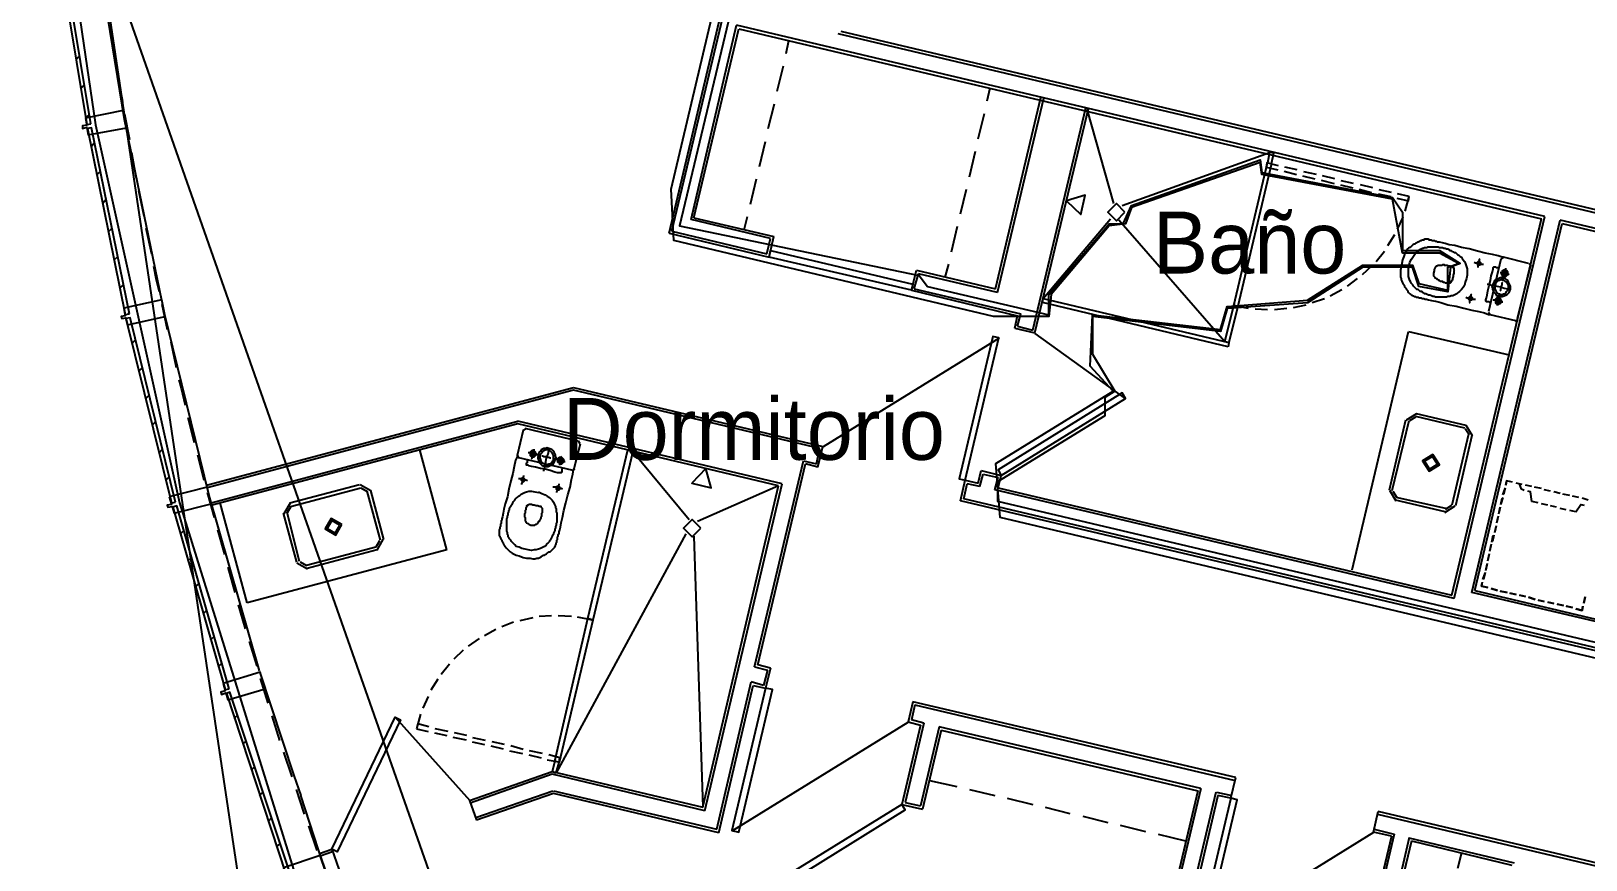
# Model space of a CAD drawing. Header units: feet. Extents: x -84 to 198, y -22 to 181.
# Drawn here: x 13.6 to 43.71, y 40.41 to 56.46 of the extents above; entities that cross this region are included whole.
import ezdxf
from ezdxf.enums import TextEntityAlignment as Align

# ---------------------------------------------------------------- set-up
doc = ezdxf.new("R2010")
doc.units = ezdxf.units.FT
for name, color, linetype in [('A-AREA-COMUN', 252, 'CONTINUOUS'), ('A-AREA-UNIDAD', 30, 'CONTINUOUS'), ('A-LINEA', 7, 'CONTINUOUS'), ('A-LINEA-FINA', 9, 'CONTINUOUS'), ('A-NOMBRE-ESPACIO', 2, 'CONTINUOUS')]:
    doc.layers.add(name, color=color, linetype=linetype)

msp = doc.modelspace()

# ---------------------------------------------------------------- linework, layer by layer
at = {"layer": 'A-AREA-COMUN'}
msp.add_lwpolyline([(27.6, 58.72), (26.16, 52.6933), (30.8, 51.7333), (30.96, 51.52), (33.312, 50.9689), (33.312, 51.36), (34.48, 52.7289), (34.752, 52.7289), (34.912, 53.0844), (37.408, 53.9733), (37.44, 53.7244), (39.968, 53.2444), (40.16, 52.96), (40.16, 52.2133), (40.88, 52.2133), (41.28, 51.9644), (41.088, 51.8933), (41.04, 51.4133), (40.48, 51.52), (40.352, 51.8933), (39.392, 51.8933), (38.32, 51.2), (36.768, 51.0933), (36.64, 50.6489), (34.16, 50.9333), (34.16, 50.2044), (34.592, 49.4933), (34.4, 49.3689), (34.4, 49.0133), (32.32, 47.7333), (32.32, 47.36), (45.728, 44.1956)], dxfattribs=at)
at = {"layer": 'A-AREA-UNIDAD'}
for points in [[(13.76, 62.08), (14.848, 54.6489), (16.48, 47.3244), (18.72, 40.1244)], [(44.88, 44.0889), (32.368, 47.04), (32.288, 48.0889), (34.56, 49.4933), (34.112, 49.9733), (34.16, 50.9689), (36.64, 50.6844), (36.768, 51.1289), (38.32, 51.2533), (39.392, 51.9289), (40.352, 51.9289), (40.48, 51.5733), (41.04, 51.4489), (41.04, 51.8933), (41.248, 51.9644), (40.88, 52.16), (40.16, 52.16), (39.968, 53.2089), (37.44, 53.6889), (37.408, 53.92), (34.912, 53.0489), (34.8, 52.7289), (34.48, 52.6933), (33.36, 51.36), (33.312, 50.9333), (32.24, 50.9333), (26.048, 52.4089), (26, 53.4044), (27.408, 59.36)]]:
    msp.add_lwpolyline(points, dxfattribs=at)
at = {"layer": 'A-LINEA'}
for p, q in [((13.6226, 66.7667), (20.0557, 23.7249)), ((13.6029, 62.1415), (28.2487, 20.4037)), ((25.96, 52.5511), (27.6, 59.4844)), ((26.0133, 52.5911), (27.6533, 59.4711)), ((26.3867, 52.8178), (27.2667, 56.5778)), ((26.44, 52.8444), (27.3067, 56.5111)), ((42.92, 52.8711), (27.2667, 56.5778)), ((27.3067, 56.5111), (42.8533, 52.8311)), ((29.2267, 56.4178), (57.1867, 49.8044)), ((57.2, 49.8578), (29.2933, 56.4578)), ((28.2267, 56.0311), (28.28, 56.2844)), ((14.4667, 55.9111), (14.5467, 55.9778)), ((28.0533, 55.2978), (28.1733, 55.7911)), ((14.56, 55.3511), (14.64, 55.4178)), ((15.28, 55.5911), (15.3733, 55.0978)), ((32.12, 55.1111), (32.1733, 55.3644)), ((32.28, 51.4711), (33.16, 55.1778)), ((32.32, 51.4044), (33.2133, 55.1644)), ((14.6533, 54.7778), (14.7333, 54.8444)), ((15.4133, 54.8578), (15.5067, 54.3644)), ((27.88, 54.5778), (28, 55.0578)), ((31.9467, 54.3778), (32.0667, 54.8711)), ((33, 50.6711), (34.0267, 54.9778)), ((33.04, 50.6178), (34.08, 54.9644)), ((34.5733, 53.1244), (34.0533, 54.9511)), ((14.76, 54.2178), (14.8267, 54.2978)), ((27.7067, 53.8444), (27.8267, 54.3244)), ((31.7733, 53.6444), (31.8933, 54.1378)), ((34.7333, 53.0844), (37.5867, 54.1111)), ((37.5867, 53.9378), (37.5867, 53.9378)), ((37.5867, 53.9378), (37.5867, 53.9378)), ((14.8667, 53.6711), (14.9467, 53.7511)), ((27.5333, 53.1111), (27.6533, 53.6044)), ((37.5733, 53.8578), (37.5733, 53.8578)), ((37.8667, 53.7511), (38.1067, 53.6844)), ((38.12, 53.7778), (37.88, 53.8311)), ((38.2267, 53.6578), (38.4667, 53.6044)), ((38.4933, 53.6844), (38.2533, 53.7378)), ((38.8533, 53.6044), (38.6133, 53.6578)), ((15.68, 53.3778), (15.7867, 52.8844)), ((31.6, 52.9244), (31.72, 53.4044)), ((38.5867, 53.5778), (38.84, 53.5111)), ((38.96, 53.4844), (39.2, 53.4311)), ((39.2133, 53.5111), (38.9733, 53.5644)), ((39.32, 53.4044), (39.56, 53.3378)), ((39.5867, 53.4311), (39.3467, 53.4844)), ((39.6933, 53.3111), (39.9333, 53.2578)), ((39.9467, 53.3378), (39.7067, 53.3911)), ((40.2933, 53.2578), (40.0667, 53.3111)), ((14.9867, 53.1244), (15.0533, 53.2044)), ((40.2133, 52.9778), (40.2933, 53.2578)), ((27.92, 52.4444), (26.3867, 52.8178)), ((26.44, 52.8444), (27.9867, 52.4844)), ((27.4133, 52.6178), (27.48, 52.8711)), ((33.2, 51.2844), (34.5067, 52.8311)), ((36.72, 50.4444), (34.6667, 52.8044)), ((40.0667, 52.6311), (40.1733, 52.8578)), ((41.12, 45.5378), (42.8533, 52.8311)), ((41.16, 45.4711), (42.92, 52.8711)), ((41.5067, 45.5911), (43.2133, 52.8044)), ((41.56, 45.6311), (43.2533, 52.7378)), ((50.7733, 51.0178), (43.2133, 52.8044)), ((43.2533, 52.7378), (50.7067, 50.9778)), ((15.0933, 52.5778), (15.1733, 52.6444)), ((15.8267, 52.6444), (15.9333, 52.1511)), ((25.96, 52.5511), (27.8933, 52.0844)), ((26.0133, 52.5911), (27.8533, 52.1511)), ((27.8533, 52.1511), (27.92, 52.4444)), ((27.8933, 52.0844), (27.9867, 52.4844)), ((31.4267, 52.1911), (31.5467, 52.6844)), ((39.88, 52.3111), (40.0133, 52.5244)), ((15.2133, 52.0311), (15.28, 52.0978)), ((39.6533, 52.0044), (39.8133, 52.2044)), ((30.6533, 51.4444), (30.7467, 51.8311)), ((30.7467, 51.8311), (32.28, 51.4711)), ((31.3067, 51.6978), (31.3733, 51.9511)), ((39.3867, 51.7511), (39.5733, 51.9244)), ((42.0667, 52.0444), (41.8267, 51.0311)), ((42.1241, 52.0832), (42.0679, 52.0485)), ((42.6, 51.9644), (42.12, 52.0844)), ((42.3867, 50.8978), (42.64, 51.9111)), ((42.6521, 51.907), (42.6174, 51.9632)), ((15.32, 51.4844), (15.3867, 51.5511)), ((30.7067, 51.4711), (30.7867, 51.7644)), ((32.32, 51.4044), (30.7867, 51.7644)), ((39.0933, 51.5244), (39.2933, 51.6711)), ((30.6533, 51.4444), (32.7067, 50.9511)), ((30.7067, 51.4711), (32.7733, 50.9911)), ((38.4133, 51.2044), (38.6533, 51.2844)), ((38.76, 51.3378), (38.9867, 51.4578)), ((15.48, 50.9911), (15.5067, 51.0044)), ((16.1333, 51.1778), (16.24, 50.6844)), ((32.6533, 50.7111), (32.7067, 50.9511)), ((32.7067, 50.7511), (32.7733, 50.9911)), ((36.8933, 51.1511), (37.1733, 51.0978)), ((37.3067, 51.0844), (37.5467, 51.0711)), ((37.68, 51.0711), (37.92, 51.0978)), ((38.0533, 51.1111), (38.2933, 51.1644)), ((41.8279, 51.0219), (41.8626, 50.9657)), ((41.8533, 50.9778), (42.3467, 50.8578)), ((32.6533, 50.7111), (33.04, 50.6178)), ((32.7067, 50.7511), (33, 50.6711)), ((34.8042, 49.3395), (33.0456, 50.6083)), ((39.1867, 46.0311), (40.28, 50.6444)), ((40.28, 50.6444), (42.2267, 50.1911)), ((42.3426, 50.8457), (42.3987, 50.8804)), ((15.56, 50.4178), (15.6267, 50.4844)), ((16.3067, 50.4444), (16.4133, 49.9511)), ((32.3523, 50.515), (28.9428, 48.4101)), ((36.7467, 50.4044), (36.7467, 50.4044)), ((36.7733, 50.4844), (36.7733, 50.4844)), ((15.6933, 49.8844), (15.76, 49.9511)), ((15.8267, 49.3511), (15.8933, 49.4178)), ((17, 47.6711), (24.1067, 49.5644)), ((24.1067, 49.5111), (17.0133, 47.6178)), ((24.1067, 49.5644), (28.9333, 48.4178)), ((28.88, 48.3778), (24.1067, 49.5111)), ((15.9467, 48.8311), (16.0133, 48.8978)), ((16.64, 48.9778), (16.76, 48.4978)), ((17.0933, 47.3244), (23.0267, 48.9111)), ((23.0267, 48.8578), (17.1067, 47.2844)), ((28.1467, 47.6978), (23.0267, 48.9111)), ((28.08, 47.6578), (23.0267, 48.8578)), ((39.9067, 47.5778), (40.2267, 48.9378)), ((39.96, 47.5644), (40.2933, 48.9244)), ((40.4317, 49.0533), (40.2312, 48.9295)), ((40.4164, 48.9884), (40.296, 48.9142)), ((40.4133, 49.0044), (41.36, 48.7778)), ((40.4267, 49.0578), (41.3867, 48.8311)), ((41.5155, 48.626), (41.3917, 48.8266)), ((23.1333, 48.7378), (23.0133, 48.2444)), ((23.1907, 48.7632), (23.1346, 48.7285)), ((24.2, 48.5244), (23.1733, 48.7644)), ((24.2387, 48.467), (24.2041, 48.5232)), ((41.44, 48.6578), (41.12, 47.2844)), ((41.5067, 48.6311), (41.1867, 47.2711)), ((41.4506, 48.6414), (41.3764, 48.7618)), ((16.08, 48.2978), (16.1467, 48.3644)), ((16.8267, 48.2578), (16.9467, 47.7644)), ((21.6533, 46.4178), (21.1333, 48.3511)), ((23.0146, 48.2485), (23.0493, 48.1924)), ((23.04, 48.2044), (24.0667, 47.9644)), ((24.12, 47.9911), (24.24, 48.4711)), ((25.2, 48.2978), (25.2, 48.2978)), ((25.2533, 48.3244), (26.3467, 47.0044)), ((28.8133, 48.0844), (28.88, 48.3778)), ((28.84, 48.0178), (28.9333, 48.4178)), ((24.0759, 47.9524), (24.1321, 47.987)), ((27.6133, 44.1511), (28.56, 48.1378)), ((27.68, 44.1911), (28.6, 48.0844)), ((28.56, 48.1378), (28.8133, 48.0844)), ((28.84, 48.0178), (28.6, 48.0844)), ((31.9467, 47.7111), (32, 47.9511)), ((31.9733, 47.6444), (32.04, 47.8844)), ((32, 47.9511), (32.3867, 47.8578)), ((32.04, 47.8844), (32.3333, 47.8178)), ((16.2133, 47.7644), (16.28, 47.8311)), ((18.6133, 47.3244), (19.96, 47.6844)), ((18.6267, 47.2578), (19.9867, 47.6178)), ((20.1811, 47.5607), (19.9771, 47.6788)), ((20.1166, 47.5435), (19.9943, 47.6144)), ((28.08, 47.6578), (26.5067, 46.9644)), ((26.6133, 41.4311), (28.08, 47.6578)), ((26.6533, 41.3644), (28.1467, 47.6978)), ((31.6, 47.3644), (31.6933, 47.7644)), ((31.6667, 47.4044), (31.7333, 47.6978)), ((31.6933, 47.7644), (31.9467, 47.7111)), ((31.9733, 47.6444), (31.7333, 47.6978)), ((32.2667, 47.5778), (32.3333, 47.8178)), ((41.16, 45.4711), (32.2667, 47.5778)), ((32.3333, 47.6178), (32.3867, 47.8578)), ((32.3333, 47.6178), (41.12, 45.5378)), ((42.1067, 47.4844), (42.1467, 47.6044)), ((42.1467, 47.6178), (42.12, 47.4978)), ((42.16, 47.6711), (42.1733, 47.7378)), ((42.2933, 47.7244), (42.1733, 47.7511)), ((42.48, 47.6844), (42.36, 47.7111)), ((42.48, 47.6844), (42.36, 47.7111)), ((42.6667, 47.6444), (42.5467, 47.6711)), ((42.6667, 47.6444), (42.5467, 47.6711)), ((42.8533, 47.6044), (42.72, 47.6311)), ((42.8533, 47.6044), (42.72, 47.6311)), ((43.0267, 47.5511), (42.9067, 47.5778)), ((43.0267, 47.5511), (42.9067, 47.5778)), ((17.7867, 45.3911), (17.2667, 47.3244)), ((18.6171, 47.3188), (18.4989, 47.1149)), ((20.1067, 47.5511), (20.36, 46.6044)), ((20.1733, 47.5644), (20.4267, 46.6178)), ((45.88, 43.9911), (31.6, 47.3644)), ((45.84, 44.0578), (31.6667, 47.4044)), ((39.9112, 47.5695), (40.0349, 47.3689)), ((39.976, 47.5542), (40.0503, 47.4338)), ((40.9867, 47.1511), (40.0267, 47.3778)), ((41, 47.2178), (40.04, 47.4311)), ((40.9969, 47.2071), (41.1173, 47.2814)), ((42.1067, 47.4311), (42.0667, 47.3111)), ((42.0667, 47.2978), (42.0933, 47.4178)), ((42.7867, 47.3244), (42.6667, 47.3511)), ((42.9733, 47.2844), (42.8533, 47.3111)), ((43.2133, 47.5111), (43.0933, 47.5378)), ((43.2133, 47.5111), (43.0933, 47.5378)), ((43.4, 47.4711), (43.2667, 47.4978)), ((43.4, 47.4711), (43.2667, 47.4978)), ((43.5733, 47.4311), (43.4533, 47.4578)), ((43.5733, 47.4311), (43.4533, 47.4578)), ((43.76, 47.3778), (43.64, 47.4178)), ((43.76, 47.3778), (43.64, 47.4178)), ((16.3467, 47.2311), (16.36, 47.2444)), ((18.7467, 46.1778), (18.4933, 47.1244)), ((18.8, 46.1911), (18.56, 47.1378)), ((18.6343, 47.2544), (18.5634, 47.132)), ((40.9816, 47.1423), (41.1822, 47.266)), ((42.0133, 47.0711), (41.9867, 46.9511)), ((41.9867, 46.9378), (42.0133, 47.0578)), ((42.0533, 47.2444), (42.0267, 47.1244)), ((42.0267, 47.1111), (42.0533, 47.2444)), ((43.1467, 47.2444), (43.0267, 47.2711)), ((43.3333, 47.1911), (43.2133, 47.2178)), ((43.52, 47.1511), (43.4, 47.1778)), ((16.4933, 46.7244), (16.56, 46.7911)), ((17.2133, 46.8044), (17.3467, 46.3244)), ((26.28, 46.7244), (23.7733, 42.0978)), ((26.44, 46.6844), (26.6133, 41.4311)), ((41.8933, 46.5644), (41.92, 46.6978)), ((41.9333, 46.6978), (41.9067, 46.5778)), ((41.9733, 46.8844), (41.9467, 46.7644)), ((41.9467, 46.7511), (41.9733, 46.8711)), ((21.6533, 46.4178), (17.7867, 45.3911)), ((20.28, 46.4711), (18.9333, 46.1111)), ((20.3067, 46.4178), (18.9467, 46.0578)), ((20.2857, 46.4745), (20.3566, 46.5968)), ((20.3029, 46.4101), (20.4211, 46.614)), ((41.88, 46.5244), (41.8533, 46.4044)), ((41.8533, 46.3911), (41.88, 46.5111)), ((16.64, 46.2044), (16.7067, 46.2711)), ((17.4133, 46.0844), (17.5467, 45.5911)), ((18.7523, 46.1682), (18.9562, 46.0501)), ((18.8167, 46.1854), (18.9391, 46.1145)), ((41.8, 46.1511), (41.7733, 46.0311)), ((41.7733, 46.0178), (41.8, 46.1378)), ((41.84, 46.3378), (41.8133, 46.2178)), ((41.8133, 46.2044), (41.84, 46.3244)), ((41.7067, 45.7911), (41.6933, 45.7111)), ((41.72, 45.8444), (41.76, 45.9644)), ((41.76, 45.9778), (41.7333, 45.8444)), ((16.7867, 45.6978), (16.8533, 45.7644)), ((45.72, 44.6044), (41.5067, 45.5911)), ((41.56, 45.6311), (45.7867, 44.6311)), ((41.6933, 45.7111), (41.8133, 45.6844)), ((41.88, 45.6711), (42, 45.6311)), ((42, 45.6311), (41.88, 45.6711)), ((42.0533, 45.6178), (42.1867, 45.5911)), ((42.1867, 45.5911), (42.0533, 45.6178)), ((42.24, 45.5778), (42.36, 45.5511)), ((42.36, 45.5511), (42.24, 45.5778)), ((42.4267, 45.5378), (42.5467, 45.5111)), ((42.5467, 45.5111), (42.4267, 45.5378)), ((42.6, 45.4978), (42.7333, 45.4578)), ((42.7333, 45.4578), (42.6, 45.4978)), ((43.6933, 45.4978), (43.6667, 45.3778)), ((43.68, 45.3911), (43.7067, 45.5111)), ((16.9333, 45.1778), (17, 45.2444)), ((17.6133, 45.3511), (17.7467, 44.8844)), ((42.7867, 45.4444), (42.9067, 45.4178)), ((42.9067, 45.4178), (42.7867, 45.4444)), ((42.9733, 45.4044), (43.0933, 45.3778)), ((43.0933, 45.3778), (42.9733, 45.4044)), ((43.16, 45.3644), (43.28, 45.3378)), ((43.28, 45.3378), (43.16, 45.3644)), ((43.3333, 45.3244), (43.4533, 45.2978)), ((43.4533, 45.2978), (43.3333, 45.3244)), ((22.6, 44.8711), (22.3867, 44.7511)), ((22.9467, 45.0178), (22.72, 44.9244)), ((23.32, 45.0978), (23.0667, 45.0444)), ((23.68, 45.1378), (23.44, 45.1244)), ((24.0667, 45.1244), (23.8133, 45.1378)), ((24.48, 45.0578), (24.1867, 45.1111)), ((17.08, 44.6711), (17.1467, 44.7378)), ((17.8267, 44.6444), (17.9733, 44.1644)), ((22.28, 44.6978), (22.0667, 44.5511)), ((21.9733, 44.4711), (21.7867, 44.2978)), ((17.2267, 44.1511), (17.2933, 44.2178)), ((18.0267, 44.0578), (18.6933, 42.0444)), ((21.7067, 44.2044), (21.5467, 44.0044)), ((27.6133, 44.1511), (27.8667, 44.0844)), ((27.92, 44.1244), (27.68, 44.1911)), ((27.8667, 44.0844), (27.7867, 43.7911)), ((27.92, 44.1244), (27.8267, 43.7378)), ((18.04, 43.9244), (18.1867, 43.4444)), ((21.48, 43.9111), (21.3467, 43.6978)), ((26.88, 41.0044), (27.5467, 43.8578)), ((26.92, 40.9378), (27.5867, 43.7911)), ((27.7867, 43.7911), (27.5467, 43.8578)), ((27.5867, 43.7911), (27.8267, 43.7378)), ((21.2933, 43.5778), (21.1867, 43.3511)), ((30.68, 43.4711), (30.5867, 43.0844)), ((30.72, 43.4178), (30.6533, 43.1244)), ((36.9333, 42.0044), (30.68, 43.4711)), ((30.72, 43.4178), (36.92, 41.9511)), ((17.5333, 43.1511), (17.6, 43.2178)), ((18.2667, 43.2044), (18.4133, 42.7244)), ((22.1058, 41.5521), (20.6577, 43.1662)), ((21.1467, 43.2311), (21.0667, 42.9511)), ((27.181, 40.9739), (30.5906, 43.0788)), ((30.5867, 43.0844), (30.8267, 43.0178)), ((30.8933, 43.0578), (30.6533, 43.1244)), ((21.0667, 42.9511), (21.2933, 42.8978)), ((21.4133, 42.8711), (21.6533, 42.8178)), ((21.68, 42.8978), (21.4267, 42.9511)), ((21.7733, 42.7911), (22.0267, 42.7378)), ((22.04, 42.8178), (21.8, 42.8711)), ((22.4, 42.7244), (22.16, 42.7778)), ((30.8933, 43.0578), (30.5333, 41.5244)), ((31.1867, 42.9911), (30.8267, 41.4578)), ((31.2267, 42.9244), (30.8667, 41.3911)), ((36.2533, 41.7911), (31.1867, 42.9911)), ((31.2267, 42.9244), (36.2, 41.7511)), ((17.7067, 42.6578), (17.7733, 42.7244)), ((18.4933, 42.4978), (18.6533, 42.0178)), ((22.1467, 42.6978), (22.3867, 42.6444)), ((22.5067, 42.6178), (22.7467, 42.5644)), ((22.7733, 42.6444), (22.5333, 42.6978)), ((22.8667, 42.5244), (23.12, 42.4711)), ((23.1333, 42.5511), (22.8933, 42.6178)), ((23.5067, 42.4711), (23.2533, 42.5244)), ((17.8667, 42.1511), (17.9333, 42.2178)), ((23.24, 42.4444), (23.48, 42.3911)), ((23.7733, 42.2711), (23.7733, 42.2711)), ((23.7733, 42.2711), (23.7733, 42.2711)), ((23.7867, 42.3511), (23.7867, 42.3511)), ((18.6933, 42.0444), (18.8267, 41.6578)), ((22.0933, 41.5644), (23.6933, 42.1244)), ((23.6933, 42.0711), (22.1067, 41.5111)), ((23.6933, 42.1244), (26.6133, 41.4311)), ((26.6533, 41.3644), (23.6933, 42.0711)), ((31, 41.9511), (31.5333, 41.8311)), ((36.84, 41.6044), (36.9333, 42.0044)), ((18.0267, 41.6578), (18.0933, 41.7244)), ((22.0933, 41.5644), (22.2267, 41.1778)), ((22.2133, 41.2311), (23.7067, 41.7511)), ((23.72, 41.6978), (22.2267, 41.1778)), ((23.72, 41.7511), (26.88, 41.0044)), ((26.92, 40.9378), (23.72, 41.6978)), ((31.7733, 41.7778), (32.2667, 41.6578)), ((32.5067, 41.6044), (33, 41.4844)), ((36.5467, 41.7244), (33.0133, 26.7911)), ((36.5867, 41.6578), (33.0667, 26.7644)), ((36.2, 41.7511), (35.7333, 39.7778)), ((36.2533, 41.7911), (35.76, 39.7111)), ((36.56, 41.7244), (36.8533, 41.6578)), ((36.84, 41.6044), (36.5867, 41.6578)), ((30.5333, 41.5244), (30.8267, 41.4578)), ((33.24, 41.4311), (33.72, 41.3111)), ((33.9733, 41.2578), (34.4533, 41.1378)), ((39.6, 40.9511), (39.6933, 41.3511)), ((39.68, 41.2978), (66.2, 35.0178)), ((66.2133, 35.0578), (39.6933, 41.3511)), ((18.2, 41.1644), (18.2667, 41.2311)), ((18.9733, 41.0711), (19.1333, 40.5911)), ((34.6933, 41.0844), (35.1867, 40.9644)), ((39.9467, 40.8711), (39.6, 40.9511)), ((39.6133, 41.0044), (40, 40.9111)), ((18.36, 40.6711), (18.4267, 40.7244)), ((35.4267, 40.9111), (35.96, 40.7778)), ((36.1944, 38.8405), (39.6039, 40.9455)), ((39.9467, 40.8711), (39.5733, 39.2978)), ((40, 40.9111), (39.6267, 39.3244)), ((40.2933, 40.8444), (39.92, 39.2578)), ((40.3333, 40.7778), (39.96, 39.2044)), ((42.3333, 40.3511), (40.2933, 40.8311)), ((40.3333, 40.7778), (42.28, 40.3111)), ((19.1867, 40.5378), (19.4267, 40.6178)), ((19.1867, 40.5378), (19.32, 40.1511)), ((19.44, 40.5644), (19.2, 40.4844)), ((19.4267, 40.6178), (19.56, 40.2311)), ((41.3067, 40.5511), (41.2267, 40.2444))]:
    msp.add_line(p, q, dxfattribs=at)
for points in [[(16.1333, 51.2444), (15.4133, 54.7511), (14.8133, 58.4444)], [(14.76, 54.6711), (14.16, 58.2978), (14.08, 58.2844), (14.68, 54.6578), (14.76, 54.6711)], [(15.1733, 56.3378), (15.24, 55.8578), (15.24, 55.8311)], [(14.6533, 54.7778), (14.68, 54.6444), (14.6, 54.6311), (14.6, 54.5778), (14.68, 54.6044), (14.7067, 54.4578), (15.4533, 54.5911), (15.3867, 54.9244), (14.6533, 54.7778)], [(15.5067, 50.9911), (14.7733, 54.5911), (14.6933, 54.5778), (15.4267, 50.9778), (15.5067, 50.9911)], [(15.5467, 54.1111), (15.6133, 53.7511), (15.64, 53.6178)], [(37.6267, 53.8978), (36.9733, 51.1378), (36.8933, 51.1511), (37.5467, 53.9111), (37.6267, 53.8978)], [(37.76, 53.8578), (37.5333, 53.9111), (37.52, 53.8311), (37.7467, 53.7778)], [(37.5867, 54.1111), (37.5467, 53.9111), (37.6267, 53.8978), (37.6667, 54.0978), (37.5867, 54.1111)], [(34.7867, 52.9578), (34.62, 53.1244), (34.4533, 52.9578), (34.62, 52.7911), (34.7867, 52.9578)], [(40.0533, 53.2311), (40.28, 53.1778), (40.2933, 53.2578)], [(42.12, 52.0844), (42.0933, 52.0844), (42.0133, 52.1111), (41.9067, 52.1378), (41.76, 52.1644), (41.6133, 52.2044), (41.4533, 52.2444), (41.3067, 52.2711), (41.1733, 52.3111), (41.0667, 52.3244), (40.9867, 52.3511), (40.9333, 52.3644), (40.88, 52.3778), (40.8533, 52.3778), (40.84, 52.3778), (40.8267, 52.3911), (40.8133, 52.3911), (40.8, 52.3911), (40.7867, 52.4044), (40.7733, 52.4044), (40.7467, 52.4044), (40.7333, 52.4044), (40.72, 52.4178), (40.7067, 52.4178), (40.6933, 52.4178), (40.68, 52.4178), (40.6667, 52.4311), (40.6533, 52.4311), (40.6267, 52.4311), (40.6133, 52.4311), (40.6, 52.4311), (40.5867, 52.4311), (40.5733, 52.4178), (40.56, 52.4178), (40.5333, 52.4178), (40.52, 52.4044), (40.5067, 52.4044), (40.4933, 52.3911), (40.4667, 52.3778), (40.4533, 52.3778), (40.44, 52.3644), (40.4133, 52.3511), (40.4, 52.3378), (40.3867, 52.3378), (40.36, 52.3244), (40.3467, 52.3111), (40.3333, 52.2978), (40.3067, 52.2711), (40.28, 52.2578), (40.2667, 52.2444), (40.24, 52.2178), (40.2267, 52.1778), (40.2, 52.1378), (40.1867, 52.0978), (40.16, 52.0311), (40.1467, 51.9644), (40.1333, 51.8978), (40.12, 51.8311), (40.12, 51.7778), (40.12, 51.7378), (40.12, 51.6978), (40.1333, 51.6711), (40.1333, 51.6444), (40.1467, 51.6178), (40.16, 51.5911), (40.1733, 51.5644), (40.1867, 51.5511), (40.2, 51.5244), (40.2, 51.5111), (40.2133, 51.4978), (40.2267, 51.4844), (40.24, 51.4578), (40.2533, 51.4444), (40.2667, 51.4311), (40.2667, 51.4178), (40.28, 51.4044), (40.2933, 51.3911), (40.3067, 51.3778), (40.32, 51.3644), (40.3333, 51.3511), (40.3467, 51.3511), (40.36, 51.3378), (40.3733, 51.3378), (40.3867, 51.3244), (40.4, 51.3244), (40.4133, 51.3244), (40.4267, 51.3111), (40.44, 51.3111), (40.4667, 51.3111), (40.48, 51.2978), (40.4933, 51.2978), (40.5067, 51.2978), (40.52, 51.2978), (40.5333, 51.2844), (40.5467, 51.2844), (40.56, 51.2844), (40.5733, 51.2844), (40.6, 51.2711), (40.6267, 51.2711), (40.6667, 51.2578), (40.72, 51.2444), (40.8, 51.2311), (40.9067, 51.2044), (41.04, 51.1644), (41.2, 51.1378), (41.3467, 51.0978), (41.5067, 51.0578), (41.64, 51.0311), (41.7467, 51.0044), (41.8267, 50.9778), (41.8533, 50.9778)], [(27.92, 52.2178), (30.68, 51.5644), (30.6533, 51.4444), (27.8933, 52.0844), (27.92, 52.2178)], [(41.4, 51.6711), (41.3733, 51.6044), (41.36, 51.5378), (41.3333, 51.4978), (41.3067, 51.4578), (41.2667, 51.4178), (41.24, 51.4044), (41.2133, 51.3778), (41.1867, 51.3644), (41.16, 51.3511), (41.1333, 51.3378), (41.1067, 51.3378), (41.08, 51.3244), (41.0533, 51.3244), (41.04, 51.3244), (41.0133, 51.3111), (41, 51.3111), (40.9733, 51.3111), (40.96, 51.3111), (40.9333, 51.3111), (40.92, 51.3111), (40.8933, 51.3111), (40.8667, 51.3111), (40.84, 51.3111), (40.8267, 51.3111), (40.8, 51.3111), (40.7733, 51.3244), (40.7467, 51.3244), (40.72, 51.3378), (40.6933, 51.3511), (40.6667, 51.3511), (40.64, 51.3644), (40.6133, 51.3778), (40.5867, 51.3778), (40.5733, 51.3911), (40.5467, 51.4044), (40.5333, 51.4178), (40.5067, 51.4178), (40.4933, 51.4311), (40.48, 51.4444), (40.4667, 51.4578), (40.44, 51.4578), (40.4267, 51.4711), (40.4133, 51.4844), (40.4, 51.4978), (40.3867, 51.5111), (40.3733, 51.5244), (40.36, 51.5511), (40.3333, 51.5778), (40.32, 51.6044), (40.3067, 51.6311), (40.2933, 51.6711), (40.28, 51.7111), (40.28, 51.7511), (40.28, 51.8044), (40.28, 51.8578), (40.2933, 51.9244), (40.3067, 51.9911), (40.3333, 52.0444), (40.36, 52.0844), (40.3867, 52.1244), (40.4133, 52.1644), (40.44, 52.1911), (40.4667, 52.2044), (40.4933, 52.2311), (40.52, 52.2444), (40.5467, 52.2578), (40.56, 52.2578), (40.5867, 52.2711), (40.6, 52.2711), (40.6267, 52.2711), (40.64, 52.2711), (40.6533, 52.2844), (40.68, 52.2844), (40.6933, 52.2844), (40.72, 52.2844), (40.7333, 52.2844), (40.76, 52.2844), (40.7733, 52.2844), (40.8, 52.2844), (40.8267, 52.2844), (40.8533, 52.2844), (40.88, 52.2711), (40.9067, 52.2711), (40.9333, 52.2711), (40.96, 52.2578), (40.9867, 52.2578), (41.0133, 52.2444), (41.04, 52.2444), (41.0667, 52.2311), (41.08, 52.2178), (41.1067, 52.2178), (41.12, 52.2044), (41.1467, 52.1911), (41.16, 52.1778), (41.1867, 52.1778), (41.2, 52.1644), (41.2133, 52.1511), (41.2267, 52.1378), (41.2533, 52.1244), (41.2667, 52.1111), (41.28, 52.0978), (41.3067, 52.0844), (41.32, 52.0578), (41.3333, 52.0311), (41.36, 52.0044), (41.3733, 51.9778), (41.3867, 51.9378), (41.4, 51.8978), (41.4133, 51.8578), (41.4133, 51.8044), (41.4133, 51.7378), (41.4, 51.6711)], [(15.9733, 51.9111), (16.0267, 51.6444), (16.08, 51.4178)], [(41.1733, 51.8311), (41.16, 51.8311), (41.16, 51.8444), (41.16, 51.8578), (41.16, 51.8711), (41.1467, 51.8711), (41.1467, 51.8844), (41.1333, 51.8844), (41.1333, 51.8978), (41.12, 51.8978), (41.1067, 51.8978), (41.0933, 51.9111), (41.08, 51.9111), (41.0667, 51.9111), (41.0533, 51.9111), (41.0267, 51.9244), (41.0133, 51.9244), (41, 51.9244), (40.9867, 51.9244), (40.9733, 51.9244), (40.9733, 51.9378), (40.96, 51.9378), (40.9467, 51.9378), (40.9333, 51.9378), (40.92, 51.9244), (40.9067, 51.9244), (40.8933, 51.9244), (40.88, 51.9244), (40.8667, 51.9244), (40.8533, 51.9244), (40.8267, 51.9111), (40.8133, 51.9111), (40.8, 51.8978), (40.7867, 51.8711), (40.7733, 51.8444), (40.7733, 51.8178), (40.76, 51.7778), (40.76, 51.7511), (40.76, 51.7244), (40.7733, 51.7111), (40.7867, 51.6978), (40.7867, 51.6844), (40.8, 51.6844), (40.8133, 51.6711), (40.8267, 51.6711), (40.8267, 51.6578), (40.84, 51.6578), (40.8533, 51.6444), (40.8667, 51.6444), (40.8667, 51.6311), (40.88, 51.6311), (40.8933, 51.6178), (40.9067, 51.6178), (40.92, 51.6178), (40.9333, 51.6178), (40.9467, 51.6044), (40.96, 51.6044), (40.9733, 51.6044), (40.9867, 51.5911), (41, 51.5911), (41.0133, 51.5911), (41.0267, 51.5911), (41.04, 51.5911), (41.04, 51.5778), (41.0533, 51.5778), (41.0667, 51.5778), (41.08, 51.5911), (41.0933, 51.5911), (41.0933, 51.6044), (41.1067, 51.6044), (41.1067, 51.6178), (41.12, 51.6178), (41.12, 51.6311), (41.1333, 51.6444), (41.1333, 51.6711), (41.1467, 51.7111), (41.1467, 51.7378), (41.16, 51.7778), (41.16, 51.8044), (41.16, 51.8178), (41.1733, 51.8311)], [(41.5467, 51.9911), (41.5733, 51.9778), (41.6, 51.9778), (41.6267, 51.9644), (41.6533, 51.9644), (41.68, 51.9511), (41.7067, 51.9511), (41.72, 51.9511), (41.7333, 51.9511)], [(41.6, 51.9778), (41.6, 51.9644), (41.6133, 51.9511), (41.6133, 51.9378), (41.6267, 51.9378), (41.64, 51.9378), (41.6533, 51.9378), (41.6667, 51.9378), (41.6667, 51.9511), (41.68, 51.9644), (41.68, 51.9778), (41.6667, 51.9778), (41.6667, 51.9911), (41.6533, 52.0044), (41.64, 52.0044), (41.6267, 52.0044), (41.6133, 51.9911), (41.6133, 51.9778), (41.6, 51.9778)], [(41.6267, 51.8844), (41.6267, 51.8978), (41.6267, 51.9244), (41.64, 51.9511), (41.64, 51.9911), (41.6533, 52.0178), (41.6533, 52.0444), (41.6667, 52.0578)], [(41.8667, 51.2044), (41.8533, 51.2044), (41.84, 51.2178), (41.8267, 51.2178), (41.8133, 51.2178), (41.8, 51.2178), (41.7867, 51.2178), (41.7867, 51.2311), (41.7733, 51.2311), (41.7733, 51.2444), (41.7733, 51.2578), (41.7867, 51.2978), (41.8, 51.3511), (41.8133, 51.4311), (41.84, 51.5378), (41.8667, 51.6311), (41.88, 51.7244), (41.9067, 51.8044), (41.92, 51.8578), (41.92, 51.8711), (41.92, 51.8844), (41.9333, 51.8978), (41.9467, 51.8978), (41.96, 51.8978), (41.9733, 51.8844), (41.9867, 51.8844), (42, 51.8844), (42.0133, 51.8844), (42.0267, 51.8711)], [(42.0533, 51.7911), (42.0667, 51.7911), (42.0933, 51.7911), (42.12, 51.7778), (42.1467, 51.7644), (42.1867, 51.7644), (42.2, 51.7644), (42.2267, 51.7511)], [(42.08, 51.7911), (42.08, 51.7778), (42.08, 51.7644), (42.08, 51.7511), (42.0933, 51.7511), (42.0933, 51.7378), (42.0933, 51.7244), (42.1067, 51.7244), (42.12, 51.7244), (42.1333, 51.7111), (42.1467, 51.7111), (42.16, 51.7111), (42.1733, 51.7244), (42.1867, 51.7378), (42.2, 51.7511), (42.2, 51.7644), (42.2, 51.7778), (42.2, 51.7911), (42.2, 51.8044), (42.1867, 51.8044), (42.1867, 51.8178), (42.1733, 51.8178), (42.16, 51.8311), (42.1467, 51.8311), (42.1333, 51.8311), (42.12, 51.8311), (42.1067, 51.8178), (42.0933, 51.8178), (42.0933, 51.8044), (42.08, 51.7911)], [(42.1067, 51.6444), (42.12, 51.6578), (42.12, 51.6711), (42.12, 51.6978), (42.1333, 51.7378), (42.1467, 51.7778), (42.1467, 51.8044), (42.16, 51.8444), (42.16, 51.8578), (42.16, 51.8711)], [(42.1067, 51.7778), (42.1067, 51.7644), (42.12, 51.7511), (42.1333, 51.7511), (42.1333, 51.7378), (42.1467, 51.7378), (42.16, 51.7511), (42.1733, 51.7644), (42.1733, 51.7778), (42.1733, 51.7911), (42.16, 51.7911), (42.16, 51.8044), (42.1467, 51.8044), (42.1333, 51.8044), (42.12, 51.8044), (42.12, 51.7911), (42.1067, 51.7911), (42.1067, 51.7778)], [(41.8, 51.5644), (41.8133, 51.5644), (41.8667, 51.5511), (41.92, 51.5378), (41.9867, 51.5244), (42.0667, 51.5111), (42.1333, 51.4844), (42.2, 51.4711), (42.24, 51.4578), (42.2533, 51.4578)], [(41.9067, 51.5378), (41.8933, 51.5111), (41.9067, 51.4844), (41.9067, 51.4578), (41.92, 51.4311), (41.9333, 51.4044), (41.96, 51.3778), (41.9733, 51.3511), (42, 51.3378), (42.04, 51.3378), (42.0667, 51.3244), (42.0933, 51.3244), (42.1333, 51.3378), (42.16, 51.3511), (42.1867, 51.3644), (42.2, 51.3778), (42.2267, 51.4044), (42.24, 51.4311), (42.2533, 51.4578), (42.2533, 51.4978), (42.2533, 51.5244), (42.24, 51.5511), (42.2267, 51.5778), (42.2133, 51.6044), (42.2, 51.6311), (42.1733, 51.6444), (42.1467, 51.6711), (42.12, 51.6711), (42.08, 51.6844), (42.0533, 51.6844), (42.0267, 51.6711), (42, 51.6578), (41.9733, 51.6444), (41.9467, 51.6311), (41.9333, 51.6044), (41.92, 51.5778), (41.9067, 51.5378)], [(41.9467, 51.5378), (41.9467, 51.5111), (41.9467, 51.4844), (41.9467, 51.4711), (41.96, 51.4444), (41.9733, 51.4178), (41.9867, 51.4044), (42, 51.3911), (42.0267, 51.3778), (42.04, 51.3778), (42.0667, 51.3644), (42.0933, 51.3644), (42.12, 51.3778), (42.1333, 51.3778), (42.16, 51.3911), (42.1733, 51.4178), (42.1867, 51.4311), (42.2, 51.4444), (42.2133, 51.4711), (42.2133, 51.4978), (42.2133, 51.5244), (42.2133, 51.5378), (42.2, 51.5644), (42.1867, 51.5911), (42.1733, 51.6044), (42.1467, 51.6178), (42.1333, 51.6311), (42.1067, 51.6311), (42.08, 51.6444), (42.0667, 51.6444), (42.04, 51.6311), (42.0133, 51.6311), (42, 51.6178), (41.9733, 51.6044), (41.96, 51.5778), (41.96, 51.5644), (41.9467, 51.5378)], [(42.0533, 51.4311), (42.0667, 51.4444), (42.0667, 51.4711), (42.08, 51.4978), (42.08, 51.5244), (42.0933, 51.5511), (42.0933, 51.5778), (42.0933, 51.5911), (42.1067, 51.6044)], [(15.4, 51.0978), (15.4267, 50.9511), (15.3467, 50.9378), (15.36, 50.8978), (15.44, 50.9111), (15.4667, 50.7778), (16.2, 50.9378), (16.1333, 51.2578), (15.4, 51.0978)], [(36.7867, 50.3511), (33.1867, 51.2044), (33.2, 51.2844), (36.8, 50.4311), (36.7867, 50.3511)], [(33.2267, 51.2311), (33.2267, 51.2311), (33.2267, 51.2311)], [(36.9333, 51.1911), (36.9333, 51.1911), (36.9333, 51.1911)], [(41.3867, 51.3111), (41.4133, 51.2978), (41.4267, 51.2978), (41.4667, 51.2978), (41.4933, 51.2844), (41.52, 51.2711), (41.5467, 51.2711), (41.56, 51.2711), (41.5733, 51.2711)], [(41.44, 51.2978), (41.44, 51.2844), (41.44, 51.2711), (41.4533, 51.2711), (41.4533, 51.2578), (41.4667, 51.2578), (41.48, 51.2578), (41.4933, 51.2578), (41.5067, 51.2578), (41.5067, 51.2711), (41.52, 51.2844), (41.52, 51.2978), (41.5067, 51.2978), (41.5067, 51.3111), (41.4933, 51.3111), (41.4933, 51.3244), (41.48, 51.3244), (41.4667, 51.3244), (41.4533, 51.3111), (41.4533, 51.2978), (41.44, 51.2978)], [(41.4533, 51.2044), (41.4667, 51.2044), (41.4667, 51.2178), (41.4667, 51.2444), (41.48, 51.2711), (41.48, 51.3111), (41.4933, 51.3378), (41.4933, 51.3644), (41.5067, 51.3778)], [(41.92, 51.2578), (41.9467, 51.2578), (41.9733, 51.2444), (42, 51.2444), (42.0267, 51.2311), (42.0533, 51.2311), (42.08, 51.2178), (42.0933, 51.2178), (42.1067, 51.2178)], [(41.96, 51.2578), (41.96, 51.2444), (41.96, 51.2311), (41.96, 51.2178), (41.96, 51.2044), (41.9733, 51.1911), (41.9867, 51.1911), (41.9867, 51.1778), (42, 51.1778), (42.0133, 51.1778), (42.0267, 51.1778), (42.04, 51.1911), (42.0533, 51.1911), (42.0667, 51.2044), (42.0667, 51.2178), (42.0667, 51.2311), (42.08, 51.2311), (42.08, 51.2444), (42.0667, 51.2578), (42.0667, 51.2711), (42.0533, 51.2844), (42.04, 51.2978), (42.0267, 51.2978), (42.0133, 51.2978), (42, 51.2978), (41.9867, 51.2978), (41.9733, 51.2844), (41.96, 51.2711), (41.96, 51.2578)], [(41.9867, 51.2444), (41.9867, 51.2311), (41.9867, 51.2178), (42, 51.2178), (42, 51.2044), (42.0133, 51.2044), (42.0267, 51.2044), (42.0267, 51.2178), (42.04, 51.2178), (42.04, 51.2311), (42.04, 51.2444), (42.04, 51.2578), (42.0267, 51.2578), (42.0267, 51.2711), (42.0133, 51.2711), (42, 51.2711), (42, 51.2578), (41.9867, 51.2578), (41.9867, 51.2444)], [(42, 51.1511), (42, 51.1644), (42, 51.1778), (42.0133, 51.2044), (42.0133, 51.2444), (42.0267, 51.2844), (42.04, 51.3111), (42.04, 51.3511), (42.04, 51.3644), (42.0533, 51.3778)], [(16.4, 47.3378), (15.52, 50.9111), (15.44, 50.8978), (16.32, 47.3244), (16.4, 47.3378)], [(18.0267, 44.0711), (17.0533, 47.4711), (16.1733, 51.0444)], [(36.72, 50.4444), (36.8933, 51.1511), (36.9733, 51.1378), (36.8, 50.4311), (36.72, 50.4444)], [(36.92, 51.1111), (36.92, 51.1111), (36.92, 51.1111)], [(31.6933, 47.7644), (32.3467, 50.5244), (32.2267, 50.5511), (31.5733, 47.7911), (31.6933, 47.7644)], [(16.4667, 49.7111), (16.5067, 49.5511), (16.5867, 49.2178)], [(32.3867, 47.8578), (34.8, 49.3511), (34.7333, 49.4578), (32.3333, 47.9644), (32.3867, 47.8578)], [(23.0133, 48.2444), (23.0133, 48.2178), (22.9867, 48.1511), (22.96, 48.0311), (22.9333, 47.8978), (22.8933, 47.7511), (22.8533, 47.5911), (22.8267, 47.4444), (22.7867, 47.3111), (22.76, 47.2044), (22.7467, 47.1244), (22.7333, 47.0578), (22.72, 47.0178), (22.72, 46.9911), (22.7067, 46.9778), (22.7067, 46.9644), (22.7067, 46.9511), (22.7067, 46.9378), (22.7067, 46.9244), (22.6933, 46.9111), (22.6933, 46.8978), (22.6933, 46.8844), (22.6933, 46.8711), (22.68, 46.8578), (22.68, 46.8444), (22.68, 46.8311), (22.6667, 46.8044), (22.6667, 46.7911), (22.6667, 46.7778), (22.6667, 46.7644), (22.6667, 46.7511), (22.6667, 46.7378), (22.6667, 46.7244), (22.6667, 46.6978), (22.68, 46.6844), (22.68, 46.6711), (22.6933, 46.6578), (22.6933, 46.6444), (22.7067, 46.6178), (22.72, 46.6044), (22.72, 46.5911), (22.7333, 46.5644), (22.7467, 46.5511), (22.7467, 46.5378), (22.76, 46.5111), (22.7733, 46.4978), (22.7867, 46.4844), (22.8, 46.4578), (22.8133, 46.4444), (22.84, 46.4178), (22.8533, 46.4044), (22.88, 46.3778), (22.92, 46.3511), (22.9467, 46.3378), (23, 46.3111), (23.0533, 46.2978), (23.1333, 46.2711), (23.2, 46.2578), (23.2667, 46.2578), (23.32, 46.2444), (23.36, 46.2444), (23.4, 46.2578), (23.4267, 46.2578), (23.4533, 46.2711), (23.48, 46.2844), (23.5067, 46.2978), (23.52, 46.3111), (23.5467, 46.3111), (23.56, 46.3244), (23.5867, 46.3378), (23.6, 46.3511), (23.6133, 46.3644), (23.6267, 46.3778), (23.6533, 46.3778), (23.6667, 46.3911), (23.68, 46.4044), (23.6933, 46.4178), (23.7067, 46.4311), (23.72, 46.4444), (23.7333, 46.4578), (23.7467, 46.4711), (23.7467, 46.4844), (23.76, 46.4978), (23.76, 46.5111), (23.7733, 46.5244), (23.7733, 46.5378), (23.7733, 46.5511), (23.7867, 46.5644), (23.7867, 46.5778), (23.7867, 46.5911), (23.7867, 46.6044), (23.8, 46.6178), (23.8, 46.6444), (23.8, 46.6578), (23.8, 46.6711), (23.8133, 46.6844), (23.8133, 46.6978), (23.8133, 46.7111), (23.8267, 46.7244), (23.8267, 46.7644), (23.84, 46.8044), (23.8533, 46.8578), (23.8667, 46.9378), (23.8933, 47.0444), (23.92, 47.1778), (23.96, 47.3244), (24, 47.4844), (24.04, 47.6311), (24.0667, 47.7778), (24.0933, 47.8844), (24.1067, 47.9644), (24.12, 47.9911)], [(23.4533, 48.2444), (23.44, 48.2444), (23.4267, 48.2578), (23.3867, 48.2578), (23.36, 48.2711), (23.32, 48.2711), (23.28, 48.2844), (23.2533, 48.2978), (23.24, 48.2978), (23.2267, 48.2978)], [(23.3067, 48.2178), (23.32, 48.2178), (23.3333, 48.2178), (23.3467, 48.2178), (23.36, 48.2311), (23.3733, 48.2444), (23.3733, 48.2578), (23.3867, 48.2711), (23.3867, 48.2844), (23.3733, 48.2978), (23.3733, 48.3111), (23.36, 48.3111), (23.36, 48.3244), (23.3467, 48.3244), (23.3333, 48.3378), (23.32, 48.3378), (23.3067, 48.3378), (23.2933, 48.3244), (23.28, 48.3244), (23.28, 48.3111), (23.2667, 48.3111), (23.2667, 48.2978), (23.2667, 48.2844), (23.2667, 48.2711), (23.2667, 48.2578), (23.2667, 48.2444), (23.28, 48.2444), (23.28, 48.2311), (23.2933, 48.2311), (23.2933, 48.2178), (23.3067, 48.2178)], [(23.2933, 48.1778), (23.3067, 48.1911), (23.3067, 48.2044), (23.3067, 48.2311), (23.32, 48.2578), (23.32, 48.2844), (23.3333, 48.3111), (23.3333, 48.3378), (23.3467, 48.3511), (23.3467, 48.3644)], [(23.32, 48.2444), (23.3333, 48.2444), (23.3467, 48.2578), (23.3467, 48.2711), (23.3467, 48.2844), (23.3467, 48.2978), (23.3333, 48.2978), (23.32, 48.3111), (23.32, 48.2978), (23.3067, 48.2978), (23.2933, 48.2978), (23.2933, 48.2844), (23.2933, 48.2711), (23.2933, 48.2578), (23.2933, 48.2444), (23.3067, 48.2444), (23.32, 48.2444)], [(23.5467, 48.0444), (23.5867, 48.0311), (23.6133, 48.0311), (23.64, 48.0444), (23.6667, 48.0578), (23.6933, 48.0711), (23.72, 48.0844), (23.7333, 48.1111), (23.7467, 48.1378), (23.76, 48.1644), (23.7733, 48.2044), (23.76, 48.2311), (23.76, 48.2578), (23.7467, 48.2844), (23.7333, 48.3111), (23.7067, 48.3378), (23.6933, 48.3511), (23.6667, 48.3644), (23.6267, 48.3778), (23.6, 48.3911), (23.5733, 48.3778), (23.5333, 48.3778), (23.5067, 48.3644), (23.48, 48.3511), (23.4667, 48.3244), (23.44, 48.3111), (23.4267, 48.2844), (23.4267, 48.2444), (23.4133, 48.2178), (23.4133, 48.1911), (23.4267, 48.1511), (23.44, 48.1244), (23.4533, 48.0978), (23.4667, 48.0844), (23.4933, 48.0578), (23.52, 48.0444), (23.5467, 48.0444)], [(23.56, 48.0844), (23.5867, 48.0711), (23.6133, 48.0711), (23.6267, 48.0844), (23.6533, 48.0844), (23.6667, 48.0978), (23.6933, 48.1111), (23.7067, 48.1378), (23.72, 48.1511), (23.72, 48.1778), (23.72, 48.2044), (23.72, 48.2311), (23.72, 48.2444), (23.7067, 48.2711), (23.6933, 48.2978), (23.68, 48.3111), (23.6667, 48.3244), (23.64, 48.3378), (23.6267, 48.3378), (23.6, 48.3511), (23.5733, 48.3511), (23.5467, 48.3378), (23.5333, 48.3378), (23.5067, 48.3244), (23.4933, 48.2978), (23.48, 48.2844), (23.4667, 48.2711), (23.4533, 48.2444), (23.4533, 48.2178), (23.4533, 48.1911), (23.4667, 48.1778), (23.4667, 48.1511), (23.48, 48.1244), (23.4933, 48.1111), (23.52, 48.0978), (23.5333, 48.0844), (23.56, 48.0844)], [(23.6667, 48.1911), (23.6533, 48.1911), (23.6267, 48.2044), (23.6, 48.2044), (23.5733, 48.2178), (23.5333, 48.2178), (23.52, 48.2311), (23.4933, 48.2311)], [(23.5333, 47.9378), (23.5333, 47.9511), (23.5467, 47.9911), (23.56, 48.0578), (23.5733, 48.1244), (23.5867, 48.2044), (23.6133, 48.2711), (23.6267, 48.3378), (23.6267, 48.3778), (23.64, 48.3911)], [(23.9467, 48.1244), (23.9333, 48.1244), (23.92, 48.1378), (23.88, 48.1378), (23.8533, 48.1511), (23.8133, 48.1644), (23.7733, 48.1644), (23.7467, 48.1778), (23.7333, 48.1778), (23.72, 48.1778)], [(23.84, 48.0844), (23.8533, 48.0844), (23.8667, 48.0844), (23.88, 48.0844), (23.88, 48.0978), (23.8933, 48.0978), (23.9067, 48.1111), (23.9067, 48.1244), (23.92, 48.1378), (23.92, 48.1511), (23.92, 48.1644), (23.9067, 48.1778), (23.8933, 48.1911), (23.88, 48.2044), (23.8667, 48.2044), (23.8533, 48.2044), (23.84, 48.2044), (23.8267, 48.2044), (23.8267, 48.1911), (23.8133, 48.1911), (23.8133, 48.1778), (23.8, 48.1778), (23.8, 48.1644), (23.8, 48.1511), (23.8, 48.1378), (23.8, 48.1244), (23.8133, 48.1111), (23.8267, 48.0978), (23.84, 48.0844)], [(23.8533, 48.1111), (23.8667, 48.1111), (23.8667, 48.1244), (23.88, 48.1244), (23.88, 48.1378), (23.8933, 48.1378), (23.8933, 48.1511), (23.88, 48.1644), (23.88, 48.1778), (23.8667, 48.1778), (23.8533, 48.1778), (23.84, 48.1778), (23.84, 48.1644), (23.8267, 48.1644), (23.8267, 48.1511), (23.8267, 48.1378), (23.8267, 48.1244), (23.84, 48.1244), (23.8533, 48.1111)], [(23.84, 48.0578), (23.84, 48.0711), (23.84, 48.0978), (23.8533, 48.1244), (23.8533, 48.1644), (23.8667, 48.1911), (23.8667, 48.2178), (23.88, 48.2311)], [(25.2533, 48.3244), (24.48, 45.0578), (24.3867, 45.0844), (25.16, 48.3511), (25.2533, 48.3244)], [(40.7517, 48.2666), (40.5512, 48.1429), (40.6749, 47.9423), (40.8755, 48.066), (40.7517, 48.2666)], [(40.7425, 48.2277), (40.5901, 48.1336), (40.6841, 47.9812), (40.8366, 48.0752), (40.7425, 48.2277)], [(23.8933, 48.0044), (23.8933, 47.9911), (23.88, 47.9778), (23.88, 47.9511), (23.88, 47.9378), (23.88, 47.9244), (23.8667, 47.9244), (23.8667, 47.9111), (23.8533, 47.9111), (23.84, 47.9111), (23.8, 47.9111), (23.7467, 47.9244), (23.6533, 47.9511), (23.56, 47.9778), (23.4667, 47.9911), (23.3733, 48.0178), (23.2933, 48.0311), (23.24, 48.0444), (23.2267, 48.0578), (23.2133, 48.0578), (23.2, 48.0578), (23.2, 48.0711), (23.2, 48.0844), (23.2, 48.0978), (23.2133, 48.1111), (23.2133, 48.1244), (23.2133, 48.1378), (23.2133, 48.1511), (23.2133, 48.1644)], [(16.28, 47.4444), (16.32, 47.2978), (16.24, 47.2844), (16.2533, 47.2444), (16.3333, 47.2578), (16.3733, 47.1244), (17.0933, 47.3111), (17.0133, 47.6311), (16.28, 47.4444)], [(23.2133, 47.7511), (23.1867, 47.7644), (23.1733, 47.7644), (23.1467, 47.7778), (23.1067, 47.7778), (23.08, 47.7911), (23.0533, 47.7911), (23.04, 47.7911)], [(23.12, 47.7378), (23.1333, 47.7378), (23.1467, 47.7378), (23.1467, 47.7511), (23.16, 47.7511), (23.16, 47.7644), (23.16, 47.7778), (23.16, 47.7911), (23.1467, 47.8044), (23.1333, 47.8044), (23.12, 47.8044), (23.1067, 47.8044), (23.0933, 47.7911), (23.0933, 47.7778), (23.0933, 47.7644), (23.1067, 47.7511), (23.12, 47.7378)], [(23.1067, 47.6844), (23.1067, 47.6978), (23.12, 47.7244), (23.12, 47.7511), (23.1333, 47.7911), (23.1333, 47.8178), (23.1467, 47.8444), (23.1467, 47.8578)], [(23.8933, 47.5911), (23.8667, 47.6044), (23.8533, 47.6044), (23.8133, 47.6178), (23.7867, 47.6178), (23.76, 47.6311), (23.7333, 47.6311), (23.72, 47.6311), (23.7067, 47.6311)], [(23.8, 47.5778), (23.8133, 47.5778), (23.8267, 47.5778), (23.8267, 47.5911), (23.84, 47.5911), (23.84, 47.6044), (23.84, 47.6178), (23.84, 47.6311), (23.8267, 47.6444), (23.8133, 47.6444), (23.8, 47.6444), (23.7867, 47.6444), (23.7867, 47.6311), (23.7733, 47.6311), (23.7733, 47.6178), (23.7733, 47.6044), (23.7733, 47.5911), (23.7867, 47.5911), (23.7867, 47.5778), (23.8, 47.5778)], [(23.7867, 47.5244), (23.7867, 47.5378), (23.8, 47.5644), (23.8, 47.5911), (23.8133, 47.6311), (23.8133, 47.6578), (23.8267, 47.6844), (23.8267, 47.6978)], [(42.2933, 47.7244), (42.1733, 47.7511), (42.16, 47.6711)], [(42.52, 47.5644), (42.4667, 47.5911), (42.4267, 47.6978)], [(17.0133, 47.5244), (17.0267, 47.4844), (17.1467, 47.0444)], [(23.4267, 47.5378), (23.4933, 47.5111), (23.56, 47.4844), (23.6, 47.4578), (23.64, 47.4311), (23.6667, 47.4044), (23.6933, 47.3778), (23.72, 47.3378), (23.7333, 47.3111), (23.7467, 47.2844), (23.76, 47.2578), (23.76, 47.2311), (23.7733, 47.2178), (23.7733, 47.1911), (23.7733, 47.1778), (23.7733, 47.1511), (23.7867, 47.1244), (23.7867, 47.1111), (23.7867, 47.0844), (23.7867, 47.0711), (23.7867, 47.0444), (23.7867, 47.0311), (23.7867, 47.0044), (23.7867, 46.9778), (23.7867, 46.9511), (23.7733, 46.9244), (23.7733, 46.8978), (23.76, 46.8711), (23.76, 46.8444), (23.7467, 46.8178), (23.7467, 46.7911), (23.7333, 46.7644), (23.72, 46.7378), (23.72, 46.7244), (23.7067, 46.6978), (23.6933, 46.6844), (23.68, 46.6578), (23.68, 46.6444), (23.6667, 46.6311), (23.6533, 46.6044), (23.64, 46.5911), (23.64, 46.5778), (23.6267, 46.5644), (23.6133, 46.5511), (23.6, 46.5378), (23.5867, 46.5244), (23.5733, 46.4978), (23.5467, 46.4844), (23.52, 46.4711), (23.4933, 46.4578), (23.4667, 46.4444), (23.4267, 46.4311), (23.3867, 46.4178), (23.3467, 46.4178), (23.2933, 46.4044), (23.2267, 46.4178), (23.1733, 46.4311), (23.1067, 46.4444), (23.0533, 46.4711), (23, 46.4844), (22.9733, 46.5111), (22.9333, 46.5511), (22.9067, 46.5778), (22.8933, 46.6044), (22.8667, 46.6311), (22.8533, 46.6578), (22.84, 46.6711), (22.84, 46.6978), (22.8267, 46.7111), (22.8267, 46.7378), (22.8267, 46.7511), (22.8133, 46.7778), (22.8133, 46.7911), (22.8133, 46.8044), (22.8133, 46.8311), (22.8133, 46.8444), (22.8133, 46.8711), (22.8133, 46.8844), (22.8133, 46.9111), (22.8133, 46.9378), (22.8133, 46.9644), (22.8133, 46.9911), (22.8133, 47.0178), (22.8267, 47.0444), (22.8267, 47.0711), (22.84, 47.0978), (22.84, 47.1244), (22.8533, 47.1511), (22.8533, 47.1778), (22.8667, 47.1911), (22.8667, 47.2178), (22.88, 47.2444), (22.8933, 47.2578), (22.9067, 47.2844), (22.92, 47.2978), (22.92, 47.3111), (22.9333, 47.3244), (22.9467, 47.3511), (22.96, 47.3644), (22.9733, 47.3778), (22.9867, 47.4044), (23, 47.4178), (23.0133, 47.4311), (23.04, 47.4578), (23.0667, 47.4711), (23.0933, 47.4978), (23.12, 47.5111), (23.16, 47.5244), (23.2, 47.5378), (23.24, 47.5511), (23.2933, 47.5511), (23.36, 47.5378), (23.4267, 47.5244)], [(23.2667, 47.2978), (23.2533, 47.2978), (23.24, 47.2978), (23.2267, 47.2844), (23.2133, 47.2844), (23.2133, 47.2711), (23.2, 47.2711), (23.2, 47.2578), (23.2, 47.2444), (23.1867, 47.2311), (23.1867, 47.2178), (23.1867, 47.2044), (23.1867, 47.1911), (23.1733, 47.1778), (23.1733, 47.1644), (23.1733, 47.1511), (23.1733, 47.1378), (23.1733, 47.1244), (23.16, 47.1111), (23.16, 47.0978), (23.16, 47.0844), (23.16, 47.0711), (23.16, 47.0578), (23.1733, 47.0444), (23.1733, 47.0311), (23.1733, 47.0178), (23.1733, 47.0044), (23.1733, 46.9911), (23.1733, 46.9778), (23.1867, 46.9644), (23.1867, 46.9511), (23.2, 46.9378), (23.2267, 46.9244), (23.24, 46.9111), (23.28, 46.8978), (23.32, 46.8978), (23.3467, 46.8978), (23.36, 46.8978), (23.3867, 46.9111), (23.4, 46.9111), (23.4133, 46.9244), (23.4133, 46.9378), (23.4267, 46.9511), (23.4267, 46.9644), (23.44, 46.9644), (23.44, 46.9778), (23.4533, 46.9778), (23.4533, 46.9911), (23.4667, 47.0044), (23.4667, 47.0178), (23.48, 47.0311), (23.48, 47.0444), (23.48, 47.0578), (23.4933, 47.0711), (23.4933, 47.0844), (23.4933, 47.1111), (23.4933, 47.1244), (23.5067, 47.1378), (23.5067, 47.1511), (23.5067, 47.1644), (23.5067, 47.1778), (23.5067, 47.1911), (23.5067, 47.2044), (23.5067, 47.2178), (23.4933, 47.2311), (23.48, 47.2444), (23.48, 47.2578), (23.4667, 47.2578), (23.44, 47.2578), (23.4133, 47.2711), (23.3867, 47.2711), (23.3467, 47.2844), (23.32, 47.2844), (23.2933, 47.2978), (23.28, 47.2978), (23.2667, 47.2978)], [(42.6667, 47.3511), (42.64, 47.5378), (42.5867, 47.5511)], [(43.52, 47.1511), (43.6133, 47.2978), (43.68, 47.2844)], [(17.44, 43.7244), (16.4267, 47.2711), (16.3467, 47.2444), (17.36, 43.7111), (17.44, 43.7244)], [(19.6211, 46.9073), (19.4171, 47.0255), (19.2989, 46.8216), (19.5029, 46.7034), (19.6211, 46.9073)], [(19.5824, 46.897), (19.4274, 46.9868), (19.3376, 46.8319), (19.4926, 46.742), (19.5824, 46.897)], [(26.5733, 46.8378), (26.4067, 47.0044), (26.24, 46.8378), (26.4067, 46.6711), (26.5733, 46.8378)], [(41.8133, 45.6844), (41.6933, 45.7111), (41.7067, 45.7778)], [(43.52, 45.2711), (43.64, 45.2444), (43.6533, 45.3244)], [(43.6533, 45.3244), (43.64, 45.2444), (43.52, 45.2711)], [(23.7467, 42.3244), (24.3867, 45.0844), (24.48, 45.0578), (23.8267, 42.2978), (23.7467, 42.3244)], [(24.4267, 45.0311), (24.4267, 45.0311), (24.4267, 45.0311)], [(24.44, 45.1111), (24.44, 45.1111), (24.44, 45.1111)], [(17.32, 43.8311), (17.36, 43.6844), (17.28, 43.6578), (17.2933, 43.6178), (17.3733, 43.6444), (17.4133, 43.5111), (18.1333, 43.7244), (18.04, 44.0444), (17.32, 43.8311)], [(27.8267, 43.7378), (27.1733, 40.9778), (27.3067, 40.9511), (27.96, 43.7111), (27.8267, 43.7378)], [(18.6133, 40.1644), (17.4533, 43.6578), (17.3867, 43.6311), (18.5333, 40.1378), (18.6133, 40.1644)], [(19.4267, 40.6178), (20.6533, 43.1778), (20.76, 43.1244), (19.5333, 40.5644), (19.4267, 40.6178)], [(21.3067, 42.9911), (21.0933, 43.0444), (21.0667, 42.9511)], [(30.8267, 43.0178), (30.4667, 41.4844), (30.8667, 41.3911)], [(23.6, 42.3511), (23.8267, 42.3111), (23.84, 42.3911), (23.6267, 42.4444)], [(23.7733, 42.0978), (23.8267, 42.2978), (23.7467, 42.3244), (23.6933, 42.1244), (23.7733, 42.0978)], [(18.7333, 41.7778), (18.88, 41.3378), (18.8933, 41.2978)], [(29.24, 20.3778), (27.2267, 23.5111), (25.3467, 26.7378), (23.5867, 30.0311), (22, 33.4044), (20.56, 36.8578), (19.2533, 40.3511), (18.8267, 41.6578)], [(36.84, 41.6044), (36.1867, 38.8444), (36.3067, 38.8178), (36.96, 41.5778), (36.84, 41.6044)], [(30.4667, 41.4844), (28.0533, 39.9911), (28.12, 39.8844), (30.5333, 41.3778), (30.4667, 41.4844)], [(18.4933, 40.2578), (18.5333, 40.1111), (18.4667, 40.0844), (18.48, 40.0444), (18.56, 40.0711), (18.6, 39.9378), (19.3067, 40.1911), (19.2, 40.4978), (18.4933, 40.2578)]]:
    msp.add_lwpolyline(points, dxfattribs=at)
at = {"layer": 'A-LINEA-FINA'}
for points in [[(33.9333, 52.9111), (34.0133, 53.2844), (33.6533, 53.1778), (33.9333, 52.9111), (33.9333, 52.9111)], [(26.4, 47.7111), (26.7733, 47.6178), (26.6667, 47.9911), (26.4, 47.7111), (26.4, 47.7111)]]:
    msp.add_lwpolyline(points, dxfattribs=at)

# ---------------------------------------------------------------- texts
at = {"layer": 'A-NOMBRE-ESPACIO'}
for s, p in [('Baño', (37.2, 51.7689)), ('Dormitorio', (27.6, 48.16))]:
    msp.add_text(s, height=1.2, dxfattribs=at).set_placement(p, align=Align.CENTER)

doc.saveas('drawing.dxf')
